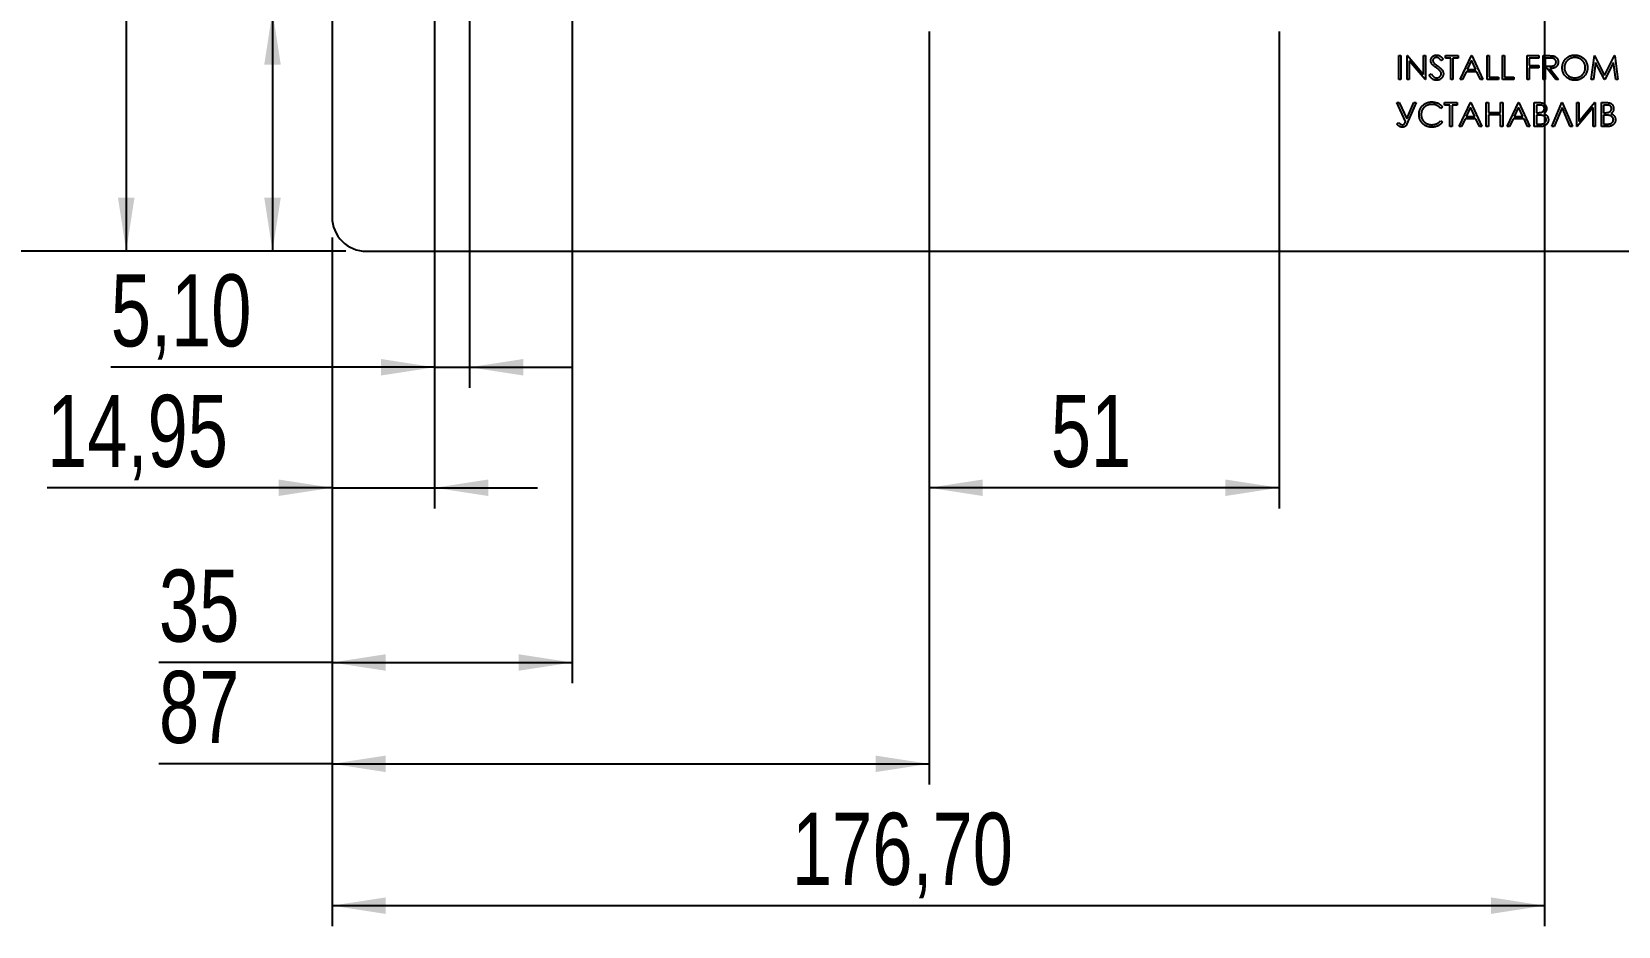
# Model space of a CAD drawing. Header units: millimetres. Extents: x 10 to 411, y 8 to 288.
# Drawn here: x 48.3 to 125.4, y 111.7 to 155.1 of the extents above; entities that cross this region are included whole.
import ezdxf

# ---------------------------------------------------------------- set-up
doc = ezdxf.new("R2010")
doc.units = ezdxf.units.MM
doc.layers.add('DIMENSIONS', color=124, linetype='Continuous')
doc.styles.add('SLDTEXTSTYLE1', font='TXT', dxfattribs={"width": 0.75})
doc.dimstyles.new('SLDDIMSTYLE0', dxfattribs={"dimtxt": 3.5, "dimasz": 2.6, "dimexe": 0, "dimexo": 0.0625, "dimgap": 0.875, "dimtad": 1, "dimlfac": 3, "dimrnd": 1e-09, "dimzin": 12, "dimdsep": 46, "dimtxsty": 'SLDTEXTSTYLE1', "dimsah": 1, "dimcen": 0.09, "dimadec": 0, "dimazin": 3, "dimtfac": 1, "dimtofl": 0, "dimtmove": 0, "dimatfit": 3, "dimfxl": 1, "dimfrac": 2, "dimtolj": 1, "dimtzin": 12, "dimarcsym": 0})
doc.dimstyles.new('SLDDIMSTYLE1', dxfattribs={"dimtxt": 3.5, "dimasz": 2.6, "dimexe": 0, "dimexo": 0.0625, "dimgap": 0.875, "dimtad": 1, "dimdec": 0, "dimlfac": 3, "dimrnd": 1e-09, "dimzin": 12, "dimdsep": 46, "dimtxsty": 'SLDTEXTSTYLE1', "dimsah": 1, "dimcen": 0.09, "dimadec": 0, "dimazin": 3, "dimtfac": 1, "dimtdec": 0, "dimtofl": 0, "dimtmove": 0, "dimatfit": 3, "dimfxl": 1, "dimfrac": 2, "dimtolj": 1, "dimtzin": 12, "dimarcsym": 0})
doc.dimstyles.new('SLDDIMSTYLE2', dxfattribs={"dimtxt": 3.5, "dimasz": 2.6, "dimexe": 0, "dimexo": 0.0625, "dimgap": 0.875, "dimtad": 1, "dimlfac": 3, "dimrnd": 1e-09, "dimzin": 12, "dimdsep": 46, "dimtxsty": 'SLDTEXTSTYLE1', "dimsah": 1, "dimcen": 0.09, "dimadec": 0, "dimazin": 3, "dimtfac": 1, "dimtmove": 0, "dimatfit": 0, "dimfxl": 1, "dimfrac": 2, "dimtolj": 1, "dimtzin": 12, "dimarcsym": 0})

# ---------------------------------------------------------------- blocks, each defined once
blk = doc.blocks.new('_D_1')
at = {"layer": 'DIMENSIONS'}
for p, q in [((63.567, 234.46), (45.9, 234.46)), ((46.9, 234.46), (46.9, 144.46)), ((63.567, 144.46), (45.9, 144.46))]:
    blk.add_line(p, q, dxfattribs=at)
for points in [[(46.9, 234.46), (46.5, 231.86), (47.3, 231.86)], [(46.9, 144.46), (47.3, 147.06), (46.5, 147.06)]]:
    blk.add_solid(points, dxfattribs=at)
at = {"layer": 'DIMENSIONS', "insert": (42.388, 185.581), "char_height": 3.5, "attachment_point": 1, "rotation": 90, "style": 'SLDTEXTSTYLE1'}
blk.add_mtext('270', dxfattribs=at)
blk = doc.blocks.new('_D_2')
at = {"layer": 'DIMENSIONS'}
for p, q in [((66.883, 186.776), (51.9, 186.776)), ((52.9, 186.776), (52.9, 144.46)), ((63.567, 144.46), (51.9, 144.46))]:
    blk.add_line(p, q, dxfattribs=at)
for points in [[(52.9, 186.776), (52.5, 184.176), (53.3, 184.176)], [(52.9, 144.46), (53.3, 147.06), (52.5, 147.06)]]:
    blk.add_solid(points, dxfattribs=at)
at = {"layer": 'DIMENSIONS', "insert": (48.388, 161.739), "char_height": 3.5, "attachment_point": 1, "rotation": 90, "style": 'SLDTEXTSTYLE1'}
blk.add_mtext('127', dxfattribs=at)
blk = doc.blocks.new('_D_3')
at = {"layer": 'DIMENSIONS'}
for p, q in [((67.883, 185.776), (67.883, 131.974)), ((62.9, 145.126), (62.9, 131.974)), ((62.9, 132.974), (49.057, 132.974)), ((62.9, 132.974), (67.883, 132.974)), ((67.883, 132.974), (72.883, 132.974))]:
    blk.add_line(p, q, dxfattribs=at)
for points in [[(62.9, 132.974), (60.3, 133.374), (60.3, 132.574)], [(67.883, 132.974), (70.483, 132.574), (70.483, 133.374)]]:
    blk.add_solid(points, dxfattribs=at)
at = {"layer": 'DIMENSIONS', "insert": (49.057, 137.485), "char_height": 3.5, "attachment_point": 1, "style": 'SLDTEXTSTYLE1'}
blk.add_mtext('14,95', dxfattribs=at)
blk = doc.blocks.new('_D_5')
at = {"layer": 'DIMENSIONS'}
for p, q in [((67.883, 185.776), (67.883, 137.826)), ((69.583, 185.776), (69.583, 137.826)), ((67.883, 138.826), (52.149, 138.826)), ((67.883, 138.826), (69.583, 138.826)), ((69.583, 138.826), (74.583, 138.826))]:
    blk.add_line(p, q, dxfattribs=at)
for points in [[(67.883, 138.826), (65.283, 139.226), (65.283, 138.426)], [(69.583, 138.826), (72.183, 138.426), (72.183, 139.226)]]:
    blk.add_solid(points, dxfattribs=at)
at = {"layer": 'DIMENSIONS', "insert": (52.149, 143.338), "char_height": 3.5, "attachment_point": 1, "style": 'SLDTEXTSTYLE1'}
blk.add_mtext('5,10', dxfattribs=at)
blk = doc.blocks.new('_D_7')
at = {"layer": 'DIMENSIONS'}
for p, q in [((75.567, 170.66), (201.9, 170.66)), ((200.9, 170.66), (200.9, 144.46)), ((190.233, 144.46), (201.9, 144.46)), ((200.9, 144.46), (200.9, 130.409))]:
    blk.add_line(p, q, dxfattribs=at)
for points in [[(200.9, 170.66), (200.5, 168.06), (201.3, 168.06)], [(200.9, 144.46), (201.3, 147.06), (200.5, 147.06)]]:
    blk.add_solid(points, dxfattribs=at)
at = {"layer": 'DIMENSIONS', "insert": (196.388, 130.409), "char_height": 3.5, "attachment_point": 1, "rotation": 90, "style": 'SLDTEXTSTYLE1'}
blk.add_mtext('78,60', dxfattribs=at)
blk = doc.blocks.new('_D_10')
at = {"layer": 'DIMENSIONS'}
for p, q in [((91.9, 155.126), (91.9, 131.974)), ((108.9, 155.126), (108.9, 131.974)), ((108.9, 132.974), (91.9, 132.974))]:
    blk.add_line(p, q, dxfattribs=at)
for points in [[(91.9, 132.974), (94.5, 132.574), (94.5, 133.374)], [(108.9, 132.974), (106.3, 133.374), (106.3, 132.574)]]:
    blk.add_solid(points, dxfattribs=at)
at = {"layer": 'DIMENSIONS', "insert": (97.814, 137.485), "char_height": 3.5, "attachment_point": 1, "style": 'SLDTEXTSTYLE1'}
blk.add_mtext('51', dxfattribs=at)
blk = doc.blocks.new('_D_11')
at = {"layer": 'DIMENSIONS'}
for p, q in [((74.567, 169.66), (74.567, 123.487)), ((62.9, 145.126), (62.9, 123.487)), ((62.9, 124.487), (54.492, 124.487)), ((62.9, 124.487), (74.567, 124.487))]:
    blk.add_line(p, q, dxfattribs=at)
for points in [[(62.9, 124.487), (65.5, 124.087), (65.5, 124.887)], [(74.567, 124.487), (71.967, 124.887), (71.967, 124.087)]]:
    blk.add_solid(points, dxfattribs=at)
at = {"layer": 'DIMENSIONS', "insert": (54.492, 128.998), "char_height": 3.5, "attachment_point": 1, "style": 'SLDTEXTSTYLE1'}
blk.add_mtext('35', dxfattribs=at)
blk = doc.blocks.new('_D_12')
at = {"layer": 'DIMENSIONS'}
for p, q in [((91.9, 155.126), (91.9, 118.566)), ((62.9, 145.126), (62.9, 118.566)), ((62.9, 119.566), (54.492, 119.566)), ((62.9, 119.566), (91.9, 119.566))]:
    blk.add_line(p, q, dxfattribs=at)
for points in [[(62.9, 119.566), (65.5, 119.166), (65.5, 119.966)], [(91.9, 119.566), (89.3, 119.966), (89.3, 119.166)]]:
    blk.add_solid(points, dxfattribs=at)
at = {"layer": 'DIMENSIONS', "insert": (54.492, 124.078), "char_height": 3.5, "attachment_point": 1, "style": 'SLDTEXTSTYLE1'}
blk.add_mtext('87', dxfattribs=at)
blk = doc.blocks.new('_D_13')
at = {"layer": 'DIMENSIONS'}
for p, q in [((121.8, 165.926), (121.8, 111.678)), ((62.9, 145.126), (62.9, 111.678)), ((62.9, 112.678), (121.8, 112.678))]:
    blk.add_line(p, q, dxfattribs=at)
for points in [[(62.9, 112.678), (65.5, 112.278), (65.5, 113.078)], [(121.8, 112.678), (119.2, 113.078), (119.2, 112.278)]]:
    blk.add_solid(points, dxfattribs=at)
at = {"layer": 'DIMENSIONS', "insert": (85.238, 117.189), "char_height": 3.5, "attachment_point": 1, "style": 'SLDTEXTSTYLE1'}
blk.add_mtext('176,70', dxfattribs=at)
blk = doc.blocks.new('_D_18')
at = {"layer": 'DIMENSIONS'}
for p, q in [((60.006, 156.126), (60.006, 164.688)), ((144.167, 156.126), (59.006, 156.126)), ((60.006, 156.126), (60.006, 144.46)), ((63.567, 144.46), (59.006, 144.46))]:
    blk.add_line(p, q, dxfattribs=at)
for points in [[(60.006, 156.126), (59.606, 153.526), (60.406, 153.526)], [(60.006, 144.46), (60.406, 147.06), (59.606, 147.06)]]:
    blk.add_solid(points, dxfattribs=at)
at = {"layer": 'DIMENSIONS', "insert": (55.494, 159.516), "char_height": 3.5, "attachment_point": 1, "rotation": 90, "style": 'SLDTEXTSTYLE1'}
blk.add_mtext('35', dxfattribs=at)

msp = doc.modelspace()

# ---------------------------------------------------------------- linework, layer by layer
at = {"color": 7, "linetype": 'Continuous', "lineweight": 25}
for p, q in [((62.899857, 232.793053), (62.899857, 146.126386)), ((114.716096, 153.959719), (114.820797, 153.959719)), ((114.716096, 152.793053), (114.716096, 153.959719)), ((114.820797, 153.959719), (114.820797, 152.793053)), ((115.119943, 152.793053), (115.119943, 153.959719)), ((115.119943, 153.959719), (115.141911, 153.959719)), ((115.141911, 153.959719), (115.912678, 153.041483)), ((115.99354, 152.793053), (115.224643, 153.709185)), ((115.224643, 153.709185), (115.224643, 152.793053)), ((115.912678, 153.959719), (116.017378, 153.959719)), ((115.912678, 153.041483), (115.912678, 153.959719)), ((116.017378, 153.959719), (116.017378, 152.793053)), ((116.869943, 153.792151), (116.775291, 153.720403)), ((116.989601, 153.959719), (117.602849, 153.959719)), ((116.989601, 153.840061), (116.989601, 153.959719)), ((117.243874, 153.840061), (116.989601, 153.840061)), ((117.243874, 152.793053), (117.243874, 153.840061)), ((117.348575, 153.840061), (117.348575, 152.793053)), ((117.602849, 153.840061), (117.348575, 153.840061)), ((117.602849, 153.959719), (117.602849, 153.840061)), ((117.692592, 152.793053), (118.246011, 153.959719)), ((118.252321, 153.732322), (118.04105, 153.286642)), ((118.246011, 153.959719), (118.260968, 153.959719)), ((118.457983, 153.286642), (118.252321, 153.732322)), ((118.260968, 153.959719), (118.79943, 152.793053)), ((119.008831, 153.959719), (119.113532, 153.959719)), ((119.008831, 152.793053), (119.008831, 153.959719)), ((119.113532, 153.959719), (119.113532, 152.912711)), ((119.756695, 153.959719), (119.861396, 153.959719)), ((119.756695, 152.793053), (119.756695, 153.959719)), ((119.861396, 153.959719), (119.861396, 152.912711)), ((120.953276, 153.959719), (121.521652, 153.959719)), ((120.953276, 152.793053), (120.953276, 153.959719)), ((121.057977, 153.840061), (121.057977, 153.481087)), ((121.521652, 153.840061), (121.057977, 153.840061)), ((121.057977, 153.481087), (121.521652, 153.481087)), ((121.521652, 153.959719), (121.521652, 153.840061)), ((121.521652, 153.481087), (121.521652, 153.361429)), ((121.731054, 153.959719), (121.964527, 153.959719)), ((121.731054, 152.793053), (121.731054, 153.959719)), ((121.835755, 153.840061), (121.835755, 153.451172)), ((122.054505, 153.840061), (121.835755, 153.840061)), ((121.835755, 153.451172), (122.049363, 153.449536)), ((124.064387, 152.793053), (124.2184, 153.959719)), ((124.281267, 153.634399), (124.169789, 152.793053)), ((124.2184, 153.959719), (124.233357, 153.959719)), ((124.233357, 153.959719), (124.715028, 153.002454)), ((124.704044, 152.793053), (124.281267, 153.634399)), ((124.715028, 153.002454), (125.19553, 153.959719)), ((125.148789, 153.632529), (124.727648, 152.793053)), ((125.260501, 152.793053), (125.148789, 153.632529)), ((125.19553, 153.959719), (125.210721, 153.959719)), ((125.210721, 153.959719), (125.365669, 152.793053)), ((114.820797, 152.793053), (114.716096, 152.793053)), ((115.224643, 152.793053), (115.119943, 152.793053)), ((116.017378, 152.793053), (115.99354, 152.793053)), ((116.196866, 153.018113), (116.29549, 153.077241)), ((117.348575, 152.793053), (117.243874, 152.793053)), ((117.806875, 152.793053), (117.692592, 152.793053)), ((117.984259, 153.166984), (117.806875, 152.793053)), ((118.513138, 153.166984), (117.984259, 153.166984)), ((118.04105, 153.286642), (118.457983, 153.286642)), ((118.685614, 152.793053), (118.513138, 153.166984)), ((118.79943, 152.793053), (118.685614, 152.793053)), ((119.56225, 152.793053), (119.008831, 152.793053)), ((119.113532, 152.912711), (119.56225, 152.912711)), ((119.56225, 152.912711), (119.56225, 152.793053)), ((120.310113, 152.793053), (119.756695, 152.793053)), ((119.861396, 152.912711), (120.310113, 152.912711)), ((120.310113, 152.912711), (120.310113, 152.793053)), ((121.057977, 152.793053), (120.953276, 152.793053)), ((121.057977, 153.361429), (121.057977, 152.793053)), ((121.521652, 153.361429), (121.057977, 153.361429)), ((121.835755, 152.793053), (121.731054, 152.793053)), ((121.835755, 153.331514), (121.835755, 152.793053)), ((121.920824, 153.331514), (121.835755, 153.331514)), ((122.349443, 152.793053), (121.920824, 153.331514)), ((122.050298, 153.331514), (122.478917, 152.793053)), ((122.478917, 152.793053), (122.349443, 152.793053)), ((124.169789, 152.793053), (124.064387, 152.793053)), ((124.727648, 152.793053), (124.704044, 152.793053)), ((125.365669, 152.793053), (125.260501, 152.793053)), ((114.618874, 151.681941), (114.734793, 151.681941)), ((115.04983, 150.763939), (114.618874, 151.681941)), ((114.734793, 151.681941), (115.104985, 150.892478)), ((115.104985, 150.892478), (115.4476, 151.685213)), ((115.561182, 151.685213), (115.11223, 150.644515)), ((115.4476, 151.685213), (115.561182, 151.685213)), ((116.840028, 151.467866), (116.748415, 151.397753)), ((116.944729, 151.681941), (117.557977, 151.681941)), ((116.944729, 151.562283), (116.944729, 151.681941)), ((117.199002, 151.562283), (116.944729, 151.562283)), ((117.199002, 150.515275), (117.199002, 151.562283)), ((117.303703, 151.562283), (117.303703, 150.515275)), ((117.557977, 151.562283), (117.303703, 151.562283)), ((117.557977, 151.681941), (117.557977, 151.562283)), ((117.64772, 150.515275), (118.201139, 151.681941)), ((118.207449, 151.454544), (117.996178, 151.008865)), ((118.201139, 151.681941), (118.216096, 151.681941)), ((118.413112, 151.008865), (118.207449, 151.454544)), ((118.216096, 151.681941), (118.754558, 150.515275)), ((118.96396, 151.681941), (119.068661, 151.681941)), ((118.96396, 150.515275), (118.96396, 151.681941)), ((119.068661, 151.681941), (119.068661, 151.203309)), ((119.068661, 151.203309), (119.666951, 151.203309)), ((119.068661, 151.083651), (119.068661, 150.515275)), ((119.666951, 151.083651), (119.068661, 151.083651)), ((119.666951, 151.681941), (119.771652, 151.681941)), ((119.666951, 151.203309), (119.666951, 151.681941)), ((119.666951, 150.515275), (119.666951, 151.083651)), ((119.771652, 151.681941), (119.771652, 150.515275)), ((119.981054, 150.515275), (120.534472, 151.681941)), ((120.540783, 151.454544), (120.329511, 151.008865)), ((120.534472, 151.681941), (120.54943, 151.681941)), ((120.746445, 151.008865), (120.540783, 151.454544)), ((120.54943, 151.681941), (121.087891, 150.515275)), ((121.297293, 151.681941), (121.524924, 151.681941)), ((121.297293, 150.515275), (121.297293, 151.681941)), ((121.401994, 151.562283), (121.401994, 151.188352)), ((121.544088, 151.562283), (121.401994, 151.562283)), ((121.401994, 151.188352), (121.47234, 151.188352)), ((121.401994, 151.068694), (121.401994, 150.634933)), ((121.471405, 151.068694), (121.401994, 151.068694)), ((122.149857, 150.515275), (122.643447, 151.681941)), ((122.650925, 151.434679), (122.262037, 150.515275)), ((122.643447, 151.681941), (122.658404, 151.681941)), ((123.039814, 150.515275), (122.650925, 151.434679)), ((122.658404, 151.681941), (123.151994, 150.515275)), ((123.361396, 151.681941), (123.466096, 151.681941)), ((123.361396, 150.515275), (123.361396, 151.681941)), ((124.154131, 151.435147), (123.387337, 150.515275)), ((123.466096, 150.762303), (124.232656, 151.681941)), ((123.466096, 151.681941), (123.466096, 150.762303)), ((124.154131, 150.515275), (124.154131, 151.435147)), ((124.232656, 151.681941), (124.258831, 151.681941)), ((124.258831, 151.681941), (124.258831, 150.515275)), ((124.557977, 151.681941), (124.785608, 151.681941)), ((124.557977, 150.515275), (124.557977, 151.681941)), ((124.804772, 151.562283), (124.662678, 151.562283)), ((124.662678, 151.562283), (124.662678, 151.188352)), ((124.662678, 151.188352), (124.733023, 151.188352)), ((124.662678, 151.068694), (124.662678, 150.634933)), ((124.732089, 151.068694), (124.662678, 151.068694)), ((114.626353, 150.632128), (114.710721, 150.714627)), ((116.748415, 150.799463), (116.840028, 150.730052)), ((117.303703, 150.515275), (117.199002, 150.515275)), ((117.762003, 150.515275), (117.64772, 150.515275)), ((117.939387, 150.889206), (117.762003, 150.515275)), ((118.468267, 150.889206), (117.939387, 150.889206)), ((117.996178, 151.008865), (118.413112, 151.008865)), ((118.640742, 150.515275), (118.468267, 150.889206)), ((118.754558, 150.515275), (118.640742, 150.515275)), ((119.068661, 150.515275), (118.96396, 150.515275)), ((119.771652, 150.515275), (119.666951, 150.515275)), ((120.095337, 150.515275), (119.981054, 150.515275)), ((120.27272, 150.889206), (120.095337, 150.515275)), ((120.8016, 150.889206), (120.27272, 150.889206)), ((120.329511, 151.008865), (120.746445, 151.008865)), ((120.974076, 150.515275), (120.8016, 150.889206)), ((121.087891, 150.515275), (120.974076, 150.515275)), ((121.612798, 150.515275), (121.297293, 150.515275)), ((121.401994, 150.634933), (121.551099, 150.634933)), ((122.262037, 150.515275), (122.149857, 150.515275)), ((123.151994, 150.515275), (123.039814, 150.515275)), ((123.387337, 150.515275), (123.361396, 150.515275)), ((124.258831, 150.515275), (124.154131, 150.515275)), ((124.873482, 150.515275), (124.557977, 150.515275)), ((124.662678, 150.634933), (124.811783, 150.634933)), ((64.566524, 144.459719), (189.23319, 144.459719))]:
    msp.add_line(p, q, dxfattribs=at)
msp.add_arc((64.566524, 146.126386), 1.666667, 180, 270, dxfattribs=at)
for points, knots in [([(116.271652, 153.717365), (116.272087, 153.729708), (116.272948, 153.754131), (116.280228, 153.789808), (116.291719, 153.82387), (116.307817, 153.85598), (116.32857, 153.885302), (116.352585, 153.912173), (116.381189, 153.934763), (116.412573, 153.9545), (116.446925, 153.969949), (116.482922, 153.981602), (116.520621, 153.988205), (116.546156, 153.989153), (116.559112, 153.989634)], [0, 0, 0, 0, 0.083785371, 0.165779888, 0.246280008, 0.327460928, 0.408796954, 0.489715241, 0.571376032, 0.655523321, 0.741019483, 0.826546761, 0.911988852, 1, 1, 1, 1]), ([(116.336856, 153.539747), (116.331699, 153.546614), (116.321556, 153.560119), (116.308167, 153.581228), (116.296787, 153.602835), (116.287867, 153.625001), (116.280355, 153.647412), (116.275302, 153.670363), (116.272138, 153.693749), (116.271814, 153.709487), (116.271652, 153.717365)], [0, 0, 0, 0, 0.133506769, 0.262558979, 0.388264447, 0.512667355, 0.63372227, 0.75539386, 0.877552945, 1, 1, 1, 1]), ([(116.528029, 153.38106), (116.515754, 153.389803), (116.492286, 153.406519), (116.459466, 153.431327), (116.430118, 153.454008), (116.404372, 153.474776), (116.382239, 153.493634), (116.363544, 153.5104), (116.348765, 153.525527), (116.340546, 153.535341), (116.336856, 153.539747)], [0, 0, 0, 0, 0.181535301, 0.347081672, 0.495567816, 0.628357302, 0.74551967, 0.845830751, 0.930781807, 1, 1, 1, 1]), ([(116.547427, 153.869976), (116.535374, 153.869572), (116.512133, 153.868793), (116.479136, 153.860286), (116.449438, 153.846892), (116.423921, 153.828121), (116.402675, 153.80588), (116.387306, 153.780287), (116.378056, 153.752027), (116.376928, 153.732313), (116.376353, 153.722273)], [0, 0, 0, 0, 0.143073084, 0.275902964, 0.402370856, 0.528413645, 0.650356379, 0.765895086, 0.880774131, 1, 1, 1, 1]), ([(116.376353, 153.722273), (116.376484, 153.716022), (116.376746, 153.703511), (116.380404, 153.685027), (116.385104, 153.66659), (116.392552, 153.648283), (116.402834, 153.629784), (116.416335, 153.610777), (116.43334, 153.591093), (116.446365, 153.578291), (116.453242, 153.571532)], [0, 0, 0, 0, 0.107285214, 0.214745861, 0.32293856, 0.434116163, 0.553412311, 0.686072985, 0.834255992, 1, 1, 1, 1]), ([(116.453242, 153.571532), (116.455796, 153.569252), (116.461864, 153.563838), (116.472955, 153.554974), (116.487603, 153.54404), (116.505424, 153.530511), (116.526746, 153.514817), (116.551573, 153.497159), (116.579627, 153.476964), (116.599534, 153.462845), (116.61006, 153.455379)], [0, 0, 0, 0, 0.052594282, 0.124951974, 0.218093899, 0.333502411, 0.468789179, 0.624937586, 0.801683048, 1, 1, 1, 1]), ([(116.738365, 153.195029), (116.733142, 153.201711), (116.722176, 153.21574), (116.703323, 153.236622), (116.681201, 153.258161), (116.656567, 153.281181), (116.628522, 153.30461), (116.597946, 153.329566), (116.564058, 153.3551), (116.540292, 153.372224), (116.528029, 153.38106)], [0, 0, 0, 0, 0.090279215, 0.189529918, 0.299197872, 0.418925887, 0.548376285, 0.68813637, 0.839083502, 1, 1, 1, 1]), ([(116.775291, 153.720403), (116.769576, 153.727766), (116.758569, 153.741945), (116.74186, 153.761802), (116.72611, 153.779941), (116.710593, 153.795696), (116.696129, 153.80993), (116.68209, 153.822117), (116.668678, 153.832375), (116.651773, 153.843323), (116.630533, 153.854175), (116.603872, 153.863358), (116.57601, 153.868877), (116.557033, 153.869606), (116.547427, 153.869976)], [0, 0, 0, 0, 0.098469431, 0.1896291011, 0.2741840894, 0.352183161, 0.4231988732, 0.488550946, 0.548473346, 0.6014401636, 0.7011980824, 0.7995918021, 0.8985450985, 1, 1, 1, 1]), ([(116.559112, 153.989634), (116.57286, 153.98916), (116.6002, 153.988217), (116.640417, 153.980017), (116.679137, 153.966451), (116.710285, 153.951054), (116.734662, 153.935677), (116.753253, 153.921671), (116.772092, 153.905546), (116.791332, 153.887259), (116.810645, 153.866644), (116.83032, 153.84384), (116.850401, 153.818988), (116.86332, 153.801246), (116.869943, 153.792151)], [0, 0, 0, 0, 0.107232799, 0.213251813, 0.318830447, 0.426793531, 0.483645951, 0.543603822, 0.60830765, 0.67712676, 0.750685636, 0.828713418, 0.912190348, 1, 1, 1, 1]), ([(116.61006, 153.455379), (116.622722, 153.446165), (116.64724, 153.428324), (116.682126, 153.401519), (116.713757, 153.375303), (116.742245, 153.349844), (116.767871, 153.325334), (116.79035, 153.30148), (116.809912, 153.278451), (116.830972, 153.248927), (116.852491, 153.212667), (116.870971, 153.168241), (116.882624, 153.123642), (116.884148, 153.093666), (116.8849, 153.078877)], [0, 0, 0, 0, 0.09697231, 0.187773439, 0.272396139, 0.351320997, 0.424334774, 0.491908784, 0.55423322, 0.611267658, 0.716347845, 0.814540086, 0.908495456, 1, 1, 1, 1]), ([(121.964527, 153.959719), (121.980108, 153.959667), (122.010024, 153.959568), (122.052881, 153.959013), (122.091824, 153.957421), (122.12683, 153.956052), (122.157901, 153.953554), (122.18513, 153.951167), (122.208392, 153.948043), (122.222474, 153.945141), (122.22885, 153.943827)], [0, 0, 0, 0, 0.176257755, 0.338434414, 0.484822051, 0.617157578, 0.734698361, 0.837385184, 0.926372421, 1, 1, 1, 1]), ([(122.049363, 153.449536), (122.059336, 153.449532), (122.078667, 153.449523), (122.106634, 153.450855), (122.132674, 153.452369), (122.156688, 153.454685), (122.178686, 153.457671), (122.198657, 153.461405), (122.216634, 153.465756), (122.2376, 153.47249), (122.261012, 153.483158), (122.286456, 153.49868), (122.308124, 153.518203), (122.32643, 153.540528), (122.341139, 153.565073), (122.35151, 153.591545), (122.358091, 153.619276), (122.358867, 153.638335), (122.359259, 153.647954)], [0, 0, 0, 0, 0.0716681497, 0.1389132863, 0.20118457, 0.2591244283, 0.3122550414, 0.3606815096, 0.4050861433, 0.4451016586, 0.5187777805, 0.589461579, 0.658462242, 0.7272832184, 0.7963224869, 0.8631748932, 0.930949381, 1, 1, 1, 1]), ([(122.46396, 153.64772), (122.46347, 153.632175), (122.462515, 153.601843), (122.453606, 153.557822), (122.439014, 153.516759), (122.418906, 153.478705), (122.3933, 153.444401), (122.362525, 153.414271), (122.326564, 153.389058), (122.293088, 153.371574), (122.263516, 153.360376), (122.239172, 153.352497), (122.212616, 153.34641), (122.184104, 153.340957), (122.153516, 153.336839), (122.120926, 153.333824), (122.086311, 153.331939), (122.062531, 153.331659), (122.050298, 153.331514)], [0, 0, 0, 0, 0.078780236, 0.153720644, 0.22671353, 0.299191166, 0.371189997, 0.443006414, 0.516689173, 0.593217217, 0.633872918, 0.676989142, 0.722899506, 0.771958611, 0.824211323, 0.879378651, 0.937948119, 1, 1, 1, 1]), ([(122.359259, 153.647954), (122.358858, 153.657336), (122.358064, 153.675928), (122.351581, 153.703147), (122.340618, 153.728836), (122.325844, 153.75289), (122.307844, 153.774726), (122.286738, 153.793408), (122.263103, 153.808825), (122.241013, 153.818676), (122.221268, 153.824716), (122.204125, 153.828966), (122.184754, 153.832381), (122.163063, 153.835117), (122.139142, 153.837469), (122.112872, 153.839053), (122.084426, 153.839991), (122.064711, 153.840037), (122.054505, 153.840061)], [0, 0, 0, 0, 0.068814296, 0.136364825, 0.204019354, 0.273063739, 0.34291332, 0.410965444, 0.479168767, 0.549308007, 0.587651576, 0.630646669, 0.678878786, 0.731934299, 0.791111423, 0.85528319, 0.925085939, 1, 1, 1, 1]), ([(122.22885, 153.943827), (122.237386, 153.941718), (122.254275, 153.937545), (122.278591, 153.928726), (122.301763, 153.918519), (122.323693, 153.906531), (122.344271, 153.892673), (122.363711, 153.877183), (122.382099, 153.860148), (122.398693, 153.841136), (122.414339, 153.821191), (122.427536, 153.799623), (122.438911, 153.777069), (122.447968, 153.7533), (122.455261, 153.728546), (122.460403, 153.702583), (122.463487, 153.675529), (122.4638, 153.657077), (122.46396, 153.64772)], [0, 0, 0, 0, 0.0642168426, 0.1270637657, 0.1887445383, 0.2491321028, 0.3094525327, 0.3698266762, 0.4306501418, 0.4923519319, 0.5540721063, 0.6156897837, 0.6767977025, 0.7384390482, 0.8013169101, 0.8651845117, 0.9316413244, 1, 1, 1, 1]), ([(122.658404, 153.371244), (122.658582, 153.385122), (122.658936, 153.412702), (122.6632, 153.453658), (122.669388, 153.493954), (122.678255, 153.533478), (122.689852, 153.572132), (122.703536, 153.610182), (122.720249, 153.647243), (122.739143, 153.683491), (122.76023, 153.71836), (122.783522, 153.75132), (122.808201, 153.782647), (122.835255, 153.811529), (122.863794, 153.838807), (122.89428, 153.864062), (122.926527, 153.88752), (122.960675, 153.90866), (122.995881, 153.92778), (123.032173, 153.944187), (123.069059, 153.958269), (123.10671, 153.969683), (123.145028, 153.978693), (123.184095, 153.984829), (123.223881, 153.989104), (123.250685, 153.989456), (123.264173, 153.989634)], [0, 0, 0, 0, 0.043208986, 0.085872872, 0.128120007, 0.170151964, 0.211917621, 0.253753003, 0.296006409, 0.338443357, 0.381015368, 0.422820479, 0.464089056, 0.505125849, 0.545974971, 0.586985211, 0.628338592, 0.670083802, 0.711991602, 0.753039155, 0.794049395, 0.834885543, 0.875498313, 0.9165473, 0.958003779, 1, 1, 1, 1]), ([(123.273522, 152.763138), (123.25238, 152.763655), (123.210705, 152.764673), (123.149526, 152.7734), (123.090767, 152.787047), (123.034595, 152.80655), (122.98098, 152.831756), (122.929817, 152.862491), (122.88131, 152.89896), (122.835863, 152.940348), (122.79428, 152.985406), (122.758027, 153.033684), (122.727285, 153.084236), (122.702164, 153.137201), (122.682276, 153.192325), (122.668708, 153.249975), (122.659929, 153.309821), (122.658917, 153.350569), (122.658404, 153.371244)], [0, 0, 0, 0, 0.0658188768, 0.1297465269, 0.1920719545, 0.2534594243, 0.3145695878, 0.3762798812, 0.4390256537, 0.5032670288, 0.5674928229, 0.6297047956, 0.6909996492, 0.7514516509, 0.8120043643, 0.8731496811, 0.9356354837, 1, 1, 1, 1]), ([(123.269315, 153.869976), (123.258243, 153.869841), (123.236206, 153.869572), (123.203445, 153.866034), (123.171114, 153.86099), (123.139207, 153.853796), (123.107859, 153.843995), (123.076775, 153.832715), (123.046241, 153.818974), (123.016356, 153.80345), (122.987385, 153.786267), (122.960047, 153.767277), (122.934273, 153.746924), (122.910125, 153.725161), (122.887675, 153.701878), (122.86648, 153.677427), (122.84739, 153.65111), (122.829895, 153.62364), (122.814239, 153.595052), (122.800317, 153.565649), (122.788929, 153.53519), (122.779642, 153.504005), (122.771942, 153.472144), (122.767064, 153.439366), (122.763486, 153.405834), (122.763233, 153.383173), (122.763105, 153.371712)], [0, 0, 0, 0, 0.0420233285, 0.0836449112, 0.1249837954, 0.1662474612, 0.2077015561, 0.2496310708, 0.2917417703, 0.3347428754, 0.3774601686, 0.4195563188, 0.4610441763, 0.5020962839, 0.5428907141, 0.5838008186, 0.6248635833, 0.6662246891, 0.7073991865, 0.7485566775, 0.789654591, 0.8307397265, 0.8720701423, 0.9139933952, 0.9564981301, 1, 1, 1, 1]), ([(122.763105, 153.371712), (122.76353, 153.354858), (122.764366, 153.321701), (122.771685, 153.273111), (122.782959, 153.226415), (122.799578, 153.181868), (122.820362, 153.139086), (122.846037, 153.09845), (122.876457, 153.059949), (122.911012, 153.02385), (122.948786, 152.990902), (122.988897, 152.961981), (123.030915, 152.93751), (123.074949, 152.917575), (123.120765, 152.901779), (123.168657, 152.890953), (123.218308, 152.883827), (123.252151, 152.883143), (123.269315, 152.882796)], [0, 0, 0, 0, 0.064503999, 0.126899322, 0.18774654, 0.248149733, 0.308586065, 0.369583005, 0.431826965, 0.496179723, 0.560667855, 0.623504455, 0.685260411, 0.746536822, 0.808327352, 0.870486188, 0.934316883, 1, 1, 1, 1]), ([(123.264173, 153.989634), (123.285776, 153.989087), (123.328206, 153.988012), (123.390564, 153.979786), (123.450096, 153.965554), (123.507286, 153.946599), (123.56145, 153.921315), (123.612996, 153.890753), (123.661802, 153.854594), (123.707209, 153.813118), (123.748761, 153.76799), (123.78537, 153.719831), (123.816051, 153.668931), (123.841246, 153.615444), (123.861012, 153.559491), (123.874652, 153.500773), (123.883365, 153.439671), (123.884383, 153.397995), (123.8849, 153.376853)], [0, 0, 0, 0, 0.066570035, 0.130749041, 0.1934128, 0.254989399, 0.316113556, 0.377261758, 0.439400784, 0.502970589, 0.566524976, 0.628231103, 0.689090611, 0.749344669, 0.810169593, 0.871609824, 0.934869184, 1, 1, 1, 1]), ([(123.780199, 153.377087), (123.780065, 153.388392), (123.7798, 153.410818), (123.776286, 153.443972), (123.771252, 153.476389), (123.763998, 153.507944), (123.754648, 153.538644), (123.743119, 153.568459), (123.729524, 153.597502), (123.713921, 153.6257), (123.696382, 153.652758), (123.677218, 153.678626), (123.656096, 153.702817), (123.633621, 153.725928), (123.60923, 153.747467), (123.583035, 153.767442), (123.555354, 153.786333), (123.526045, 153.803375), (123.495797, 153.819113), (123.464759, 153.832596), (123.433283, 153.844054), (123.401448, 153.853826), (123.368987, 153.860962), (123.336119, 153.866038), (123.30289, 153.869571), (123.280542, 153.86984), (123.269315, 153.869976)], [0, 0, 0, 0, 0.0429150821, 0.0851299706, 0.1264733186, 0.1674530379, 0.2079763329, 0.2482493781, 0.288749987, 0.3296698569, 0.3705372867, 0.4111285639, 0.4518189127, 0.4924058769, 0.5334858617, 0.5752630624, 0.6174406128, 0.6606716883, 0.7039402042, 0.7468675222, 0.7890793004, 0.8311040425, 0.8732379899, 0.9151657697, 0.9573806581, 1, 1, 1, 1]), ([(123.269315, 152.882796), (123.280851, 152.882955), (123.303732, 152.883269), (123.337764, 152.886435), (123.371182, 152.891513), (123.403941, 152.898823), (123.436003, 152.907972), (123.467501, 152.918841), (123.4981, 152.932401), (123.528187, 152.947384), (123.556986, 152.964464), (123.584478, 152.98281), (123.60997, 153.003133), (123.634099, 153.024572), (123.656642, 153.04756), (123.677445, 153.072067), (123.696438, 153.098247), (123.713927, 153.125676), (123.729528, 153.154341), (123.743121, 153.183851), (123.754653, 153.214133), (123.763962, 153.24523), (123.771258, 153.277084), (123.776284, 153.309736), (123.7798, 153.343123), (123.780065, 153.365704), (123.780199, 153.377087)], [0, 0, 0, 0, 0.043633218, 0.086537777, 0.129177336, 0.171436324, 0.213415895, 0.255265955, 0.297369481, 0.339940748, 0.382347459, 0.423952947, 0.464871163, 0.505572294, 0.546002577, 0.586567975, 0.627064799, 0.668270684, 0.709549225, 0.750428154, 0.791096194, 0.832027145, 0.873135955, 0.914610764, 0.956955986, 1, 1, 1, 1]), ([(123.8849, 153.376853), (123.884383, 153.355868), (123.883365, 153.314502), (123.874642, 153.253788), (123.860962, 153.195424), (123.841429, 153.139509), (123.816354, 153.085983), (123.785469, 153.034987), (123.749089, 152.986505), (123.707687, 152.941068), (123.662553, 152.899402), (123.614143, 152.863095), (123.563545, 152.831854), (123.510108, 152.806926), (123.454542, 152.787002), (123.396348, 152.773418), (123.335799, 152.764656), (123.294508, 152.763649), (123.273522, 152.763138)], [0, 0, 0, 0, 0.065226504, 0.128568996, 0.190320378, 0.251377989, 0.312387528, 0.373788704, 0.43643116, 0.500566755, 0.564686795, 0.627135518, 0.688455409, 0.749245746, 0.810155177, 0.871670926, 0.934773496, 1, 1, 1, 1]), ([(116.551633, 152.763138), (116.542821, 152.763308), (116.525309, 152.763647), (116.499406, 152.766641), (116.474026, 152.770877), (116.449488, 152.777601), (116.425475, 152.78576), (116.402093, 152.795806), (116.379329, 152.807845), (116.357057, 152.82161), (116.335332, 152.83763), (116.314359, 152.856288), (116.293449, 152.877069), (116.27322, 152.90054), (116.253262, 152.926319), (116.233969, 152.954649), (116.214942, 152.985374), (116.203004, 153.006996), (116.196866, 153.018113)], [0, 0, 0, 0, 0.057208269, 0.11369606, 0.169177916, 0.224159217, 0.278719878, 0.333794217, 0.389241459, 0.445822073, 0.503704281, 0.564293892, 0.627975416, 0.69503826, 0.765372726, 0.839611443, 0.91753775, 1, 1, 1, 1]), ([(116.29549, 153.077241), (116.304663, 153.061886), (116.322237, 153.032467), (116.351555, 152.992714), (116.381932, 152.958927), (116.413595, 152.931301), (116.446351, 152.909551), (116.480412, 152.894151), (116.515665, 152.884545), (116.539656, 152.883379), (116.551633, 152.882796)], [0, 0, 0, 0, 0.159004299, 0.3046461, 0.438546905, 0.562322299, 0.677432543, 0.786897393, 0.893610889, 1, 1, 1, 1]), ([(116.551633, 152.882796), (116.561862, 152.883081), (116.582141, 152.883646), (116.611995, 152.889073), (116.640989, 152.89741), (116.668525, 152.909351), (116.694224, 152.923797), (116.716759, 152.941245), (116.736242, 152.960781), (116.752178, 152.982575), (116.764405, 153.006014), (116.773802, 153.030073), (116.779017, 153.055129), (116.779803, 153.071999), (116.780199, 153.080513)], [0, 0, 0, 0, 0.091263605, 0.180930311, 0.27008822, 0.360156133, 0.448342532, 0.532665842, 0.613833704, 0.693981527, 0.772715977, 0.849335172, 0.923967327, 1, 1, 1, 1]), ([(116.8849, 153.078877), (116.884681, 153.068417), (116.884247, 153.047701), (116.87926, 153.017283), (116.871953, 152.987739), (116.860941, 152.959436), (116.8475, 152.931854), (116.830445, 152.905718), (116.810675, 152.880449), (116.787997, 152.856721), (116.763182, 152.834939), (116.736954, 152.815563), (116.709271, 152.799407), (116.680282, 152.786223), (116.649981, 152.775912), (116.618379, 152.768441), (116.585422, 152.763856), (116.563022, 152.76338), (116.551633, 152.763138)], [0, 0, 0, 0, 0.0614842552, 0.1217745277, 0.1809195598, 0.2402561151, 0.3001144444, 0.3611459476, 0.4235005824, 0.4886693613, 0.5539541047, 0.617581261, 0.6802384268, 0.7421873888, 0.8046632118, 0.8682589893, 0.9330202572, 1, 1, 1, 1]), ([(116.780199, 153.080513), (116.779708, 153.090226), (116.778709, 153.109973), (116.770265, 153.139106), (116.756982, 153.167937), (116.744727, 153.18577), (116.738365, 153.195029)], [0, 0, 0, 0, 0.234723374, 0.477158319, 0.728556284, 1, 1, 1, 1]), ([(115.703276, 151.105386), (115.703794, 151.126371), (115.704814, 151.167658), (115.713479, 151.228249), (115.727419, 151.2863), (115.747218, 151.341701), (115.77232, 151.394744), (115.803329, 151.445025), (115.839884, 151.492864), (115.8817, 151.537535), (115.927556, 151.578382), (115.976662, 151.614317), (116.028923, 151.644223), (116.083762, 151.669222), (116.141591, 151.688436), (116.202285, 151.701887), (116.265732, 151.71026), (116.309019, 151.711318), (116.331014, 151.711856)], [0, 0, 0, 0, 0.064557846, 0.127013532, 0.18795481, 0.248013913, 0.307747682, 0.368234515, 0.429469844, 0.492743437, 0.556257769, 0.618216786, 0.679655476, 0.741245546, 0.803415265, 0.866815462, 0.932328312, 1, 1, 1, 1]), ([(115.851213, 150.689387), (115.839401, 150.7039), (115.81592, 150.732753), (115.785878, 150.779515), (115.760162, 150.828337), (115.73937, 150.879477), (115.723116, 150.93282), (115.711855, 150.988392), (115.704538, 151.046141), (115.703701, 151.08542), (115.703276, 151.105386)], [0, 0, 0, 0, 0.12432851, 0.247156016, 0.368779749, 0.490733862, 0.613613772, 0.738957576, 0.867310575, 1, 1, 1, 1]), ([(116.32447, 151.592198), (116.312775, 151.592063), (116.289495, 151.591795), (116.254946, 151.588259), (116.221041, 151.583288), (116.187804, 151.575913), (116.155276, 151.566589), (116.123246, 151.555447), (116.092175, 151.541662), (116.061636, 151.526426), (116.032376, 151.509217), (116.004691, 151.490446), (115.978682, 151.470323), (115.954328, 151.448773), (115.931604, 151.425892), (115.910675, 151.401437), (115.891613, 151.375486), (115.87404, 151.348382), (115.858303, 151.320203), (115.845126, 151.290844), (115.833458, 151.26081), (115.824225, 151.229759), (115.816917, 151.197912), (115.811874, 151.165181), (115.808378, 151.131637), (115.808111, 151.1089), (115.807977, 151.09744)], [0, 0, 0, 0, 0.043954909, 0.087501875, 0.130462627, 0.172752021, 0.215403067, 0.25764983, 0.300152749, 0.34312149, 0.385925163, 0.427685727, 0.46881795, 0.5094918, 0.549883031, 0.589980023, 0.63040523, 0.670868626, 0.711383944, 0.751627258, 0.791775577, 0.832458919, 0.873319045, 0.914542956, 0.956923558, 1, 1, 1, 1]), ([(115.807977, 151.09744), (115.808397, 151.080196), (115.809223, 151.04634), (115.816573, 150.99675), (115.827741, 150.949243), (115.844479, 150.904116), (115.865119, 150.860813), (115.891199, 150.820067), (115.921405, 150.781262), (115.956163, 150.745314), (115.994298, 150.712476), (116.035214, 150.683559), (116.078809, 150.659454), (116.124601, 150.639396), (116.172943, 150.623977), (116.223748, 150.613122), (116.276906, 150.606041), (116.313229, 150.605363), (116.331715, 150.605018)], [0, 0, 0, 0, 0.064323217, 0.126290104, 0.186726469, 0.246146432, 0.305575643, 0.365429386, 0.426326309, 0.488839906, 0.551724972, 0.613918596, 0.675483766, 0.737333897, 0.800229044, 0.864502298, 0.931040739, 1, 1, 1, 1]), ([(116.748415, 151.397753), (116.741879, 151.405542), (116.728897, 151.421014), (116.708011, 151.442741), (116.686243, 151.463096), (116.663604, 151.482177), (116.639684, 151.499316), (116.615064, 151.515406), (116.589331, 151.529829), (116.553747, 151.547316), (116.507198, 151.565565), (116.4486, 151.580866), (116.387429, 151.590606), (116.345697, 151.591661), (116.32447, 151.592198)], [0, 0, 0, 0, 0.063163259, 0.125474941, 0.18712122, 0.248294346, 0.309294856, 0.369850066, 0.430973376, 0.49245599, 0.616147966, 0.740843698, 0.868182649, 1, 1, 1, 1]), ([(116.331014, 151.711856), (116.344418, 151.711695), (116.370952, 151.711377), (116.410203, 151.708275), (116.448417, 151.703104), (116.485621, 151.696065), (116.521995, 151.687329), (116.557262, 151.675949), (116.591628, 151.662937), (116.624877, 151.647951), (116.656849, 151.631129), (116.687534, 151.612657), (116.716689, 151.592558), (116.744519, 151.571004), (116.770558, 151.547538), (116.795545, 151.522805), (116.818632, 151.496094), (116.832883, 151.477292), (116.840028, 151.467866)], [0, 0, 0, 0, 0.068547537, 0.135682946, 0.20121499, 0.265682235, 0.329266835, 0.392395428, 0.455069762, 0.51712685, 0.578790035, 0.639739863, 0.700191504, 0.759806243, 0.819628319, 0.879354791, 0.939511608, 1, 1, 1, 1]), ([(121.689687, 151.054905), (121.684011, 151.056057), (121.671704, 151.058554), (121.651634, 151.06119), (121.628722, 151.063538), (121.602915, 151.065275), (121.574179, 151.067071), (121.542453, 151.067769), (121.507867, 151.068602), (121.48387, 151.068662), (121.471405, 151.068694)], [0, 0, 0, 0, 0.079306486, 0.171952819, 0.277056507, 0.394730576, 0.526177321, 0.671344767, 0.829285257, 1, 1, 1, 1]), ([(121.47234, 151.188352), (121.482623, 151.188485), (121.502491, 151.188743), (121.531265, 151.18948), (121.557973, 151.191546), (121.58257, 151.193612), (121.605018, 151.19697), (121.625266, 151.200967), (121.643632, 151.205195), (121.664812, 151.212385), (121.688836, 151.223011), (121.714447, 151.239501), (121.737025, 151.259143), (121.756091, 151.281807), (121.771695, 151.306762), (121.782533, 151.333611), (121.789882, 151.361684), (121.790546, 151.380957), (121.790883, 151.390742)], [0, 0, 0, 0, 0.072301034, 0.139700332, 0.202288511, 0.260599533, 0.313190329, 0.361738933, 0.405706476, 0.445539985, 0.518831956, 0.58977824, 0.658867479, 0.728430478, 0.797282704, 0.864815377, 0.931363753, 1, 1, 1, 1]), ([(121.524924, 151.681941), (121.536067, 151.681883), (121.557664, 151.681769), (121.589071, 151.680008), (121.618487, 151.677607), (121.645922, 151.673797), (121.671362, 151.6692), (121.694884, 151.663633), (121.716414, 151.656957), (121.742119, 151.646342), (121.771426, 151.630567), (121.803158, 151.607258), (121.830293, 151.578747), (121.853689, 151.546586), (121.872289, 151.511207), (121.885745, 151.473454), (121.894265, 151.433814), (121.895141, 151.406599), (121.895584, 151.392846)], [0, 0, 0, 0, 0.062594097, 0.121322939, 0.176680142, 0.228365096, 0.276868446, 0.321879128, 0.364098625, 0.403355696, 0.477967948, 0.550535461, 0.623584457, 0.698174882, 0.77335367, 0.847281125, 0.92281834, 1, 1, 1, 1]), ([(121.790883, 151.390742), (121.790707, 151.397217), (121.790363, 151.409919), (121.787546, 151.428436), (121.782756, 151.44585), (121.776605, 151.462402), (121.768009, 151.477572), (121.757888, 151.491887), (121.745659, 151.504858), (121.73174, 151.516981), (121.715737, 151.527729), (121.69766, 151.537142), (121.677264, 151.544723), (121.654893, 151.551361), (121.630203, 151.556024), (121.603478, 151.559909), (121.5745, 151.561886), (121.554451, 151.562148), (121.544088, 151.562283)], [0, 0, 0, 0, 0.057003133, 0.111817869, 0.164402372, 0.215869805, 0.26684111, 0.317478963, 0.369902136, 0.423400449, 0.479718398, 0.539241497, 0.602430689, 0.671029546, 0.744484798, 0.823453971, 0.908740313, 1, 1, 1, 1]), ([(121.895584, 151.392846), (121.895219, 151.379961), (121.894503, 151.354643), (121.887655, 151.317611), (121.876935, 151.282361), (121.862034, 151.24902), (121.842666, 151.218342), (121.819713, 151.19008), (121.792021, 151.16543), (121.771273, 151.151649), (121.760734, 151.144648)], [0, 0, 0, 0, 0.1305691071, 0.2565806087, 0.3805516168, 0.5036229172, 0.6257393232, 0.747548582, 0.8717661186, 1, 1, 1, 1]), ([(121.760734, 151.144648), (121.773988, 151.13956), (121.799345, 151.129825), (121.83424, 151.112613), (121.864305, 151.093892), (121.889771, 151.073448), (121.91155, 151.051412), (121.930568, 151.02746), (121.946795, 151.001281), (121.960699, 150.973146), (121.971549, 150.943344), (121.979674, 150.912154), (121.98433, 150.879687), (121.984993, 150.857592), (121.985327, 150.846438)], [0, 0, 0, 0, 0.106057493, 0.202914257, 0.290300165, 0.370222566, 0.446383721, 0.5213969, 0.598291083, 0.676142469, 0.7555287, 0.834887172, 0.916646049, 1, 1, 1, 1]), ([(124.950371, 151.054905), (124.944695, 151.056057), (124.932387, 151.058554), (124.912318, 151.06119), (124.889406, 151.063538), (124.863599, 151.065275), (124.834863, 151.067071), (124.803137, 151.067769), (124.768551, 151.068602), (124.744554, 151.068662), (124.732089, 151.068694)], [0, 0, 0, 0, 0.079306486, 0.171952819, 0.277056507, 0.394730576, 0.526177321, 0.671344767, 0.829285257, 1, 1, 1, 1]), ([(124.733023, 151.188352), (124.743306, 151.188485), (124.763175, 151.188743), (124.791948, 151.18948), (124.818657, 151.191546), (124.843254, 151.193612), (124.865702, 151.19697), (124.885949, 151.200967), (124.904316, 151.205195), (124.925496, 151.212385), (124.94952, 151.223011), (124.975131, 151.239501), (124.997709, 151.259143), (125.016775, 151.281807), (125.032379, 151.306762), (125.043216, 151.333611), (125.050566, 151.361684), (125.051229, 151.380957), (125.051566, 151.390742)], [0, 0, 0, 0, 0.072301034, 0.139700332, 0.202288511, 0.260599533, 0.313190329, 0.361738933, 0.405706476, 0.445539985, 0.518831956, 0.58977824, 0.658867479, 0.728430478, 0.797282704, 0.864815377, 0.931363753, 1, 1, 1, 1]), ([(124.785608, 151.681941), (124.79675, 151.681883), (124.818348, 151.681769), (124.849754, 151.680008), (124.879171, 151.677607), (124.906605, 151.673797), (124.932046, 151.6692), (124.955568, 151.663633), (124.977098, 151.656957), (125.002802, 151.646342), (125.032109, 151.630567), (125.063842, 151.607258), (125.090977, 151.578747), (125.114372, 151.546586), (125.132973, 151.511207), (125.146429, 151.473454), (125.154948, 151.433814), (125.155825, 151.406599), (125.156267, 151.392846)], [0, 0, 0, 0, 0.062594097, 0.121322939, 0.176680142, 0.228365096, 0.276868446, 0.321879128, 0.364098625, 0.403355696, 0.477967948, 0.550535461, 0.623584457, 0.698174882, 0.77335367, 0.847281125, 0.92281834, 1, 1, 1, 1]), ([(125.051566, 151.390742), (125.051391, 151.397217), (125.051047, 151.409919), (125.048229, 151.428436), (125.04344, 151.44585), (125.037289, 151.462402), (125.028692, 151.477572), (125.018571, 151.491887), (125.006343, 151.504858), (124.992424, 151.516981), (124.976421, 151.527729), (124.958344, 151.537142), (124.937948, 151.544723), (124.915577, 151.551361), (124.890886, 151.556024), (124.864162, 151.559909), (124.835183, 151.561886), (124.815135, 151.562148), (124.804772, 151.562283)], [0, 0, 0, 0, 0.057003133, 0.111817869, 0.164402372, 0.215869805, 0.26684111, 0.317478963, 0.369902136, 0.423400449, 0.479718398, 0.539241497, 0.602430689, 0.671029546, 0.744484798, 0.823453971, 0.908740313, 1, 1, 1, 1]), ([(125.156267, 151.392846), (125.155903, 151.379961), (125.155187, 151.354643), (125.148339, 151.317611), (125.137619, 151.282361), (125.122717, 151.24902), (125.10335, 151.218342), (125.080397, 151.19008), (125.052705, 151.16543), (125.031957, 151.151649), (125.021418, 151.144648)], [0, 0, 0, 0, 0.1305691071, 0.2565806087, 0.3805516168, 0.5036229172, 0.6257393232, 0.747548582, 0.8717661186, 1, 1, 1, 1]), ([(125.021418, 151.144648), (125.034672, 151.13956), (125.060029, 151.129825), (125.094924, 151.112613), (125.124989, 151.093892), (125.150455, 151.073448), (125.172234, 151.051412), (125.191252, 151.02746), (125.207479, 151.001281), (125.221383, 150.973146), (125.232233, 150.943344), (125.240358, 150.912154), (125.245014, 150.879687), (125.245676, 150.857592), (125.246011, 150.846438)], [0, 0, 0, 0, 0.106057493, 0.202914257, 0.290300165, 0.370222566, 0.446383721, 0.5213969, 0.598291083, 0.676142469, 0.7555287, 0.834887172, 0.916646049, 1, 1, 1, 1]), ([(114.890909, 150.48536), (114.880375, 150.485687), (114.859515, 150.486333), (114.828636, 150.491148), (114.79868, 150.499049), (114.774299, 150.508545), (114.754674, 150.518303), (114.739269, 150.528433), (114.722681, 150.540287), (114.705189, 150.5544), (114.686652, 150.570552), (114.667369, 150.589083), (114.646934, 150.609646), (114.633388, 150.624443), (114.626353, 150.632128)], [0, 0, 0, 0, 0.100769849, 0.199554262, 0.298279592, 0.396703332, 0.449377123, 0.507693363, 0.5728588, 0.644456157, 0.72264587, 0.808063233, 0.900308468, 1, 1, 1, 1]), ([(114.710721, 150.714627), (114.717853, 150.707812), (114.731444, 150.694822), (114.75129, 150.676969), (114.769137, 150.661152), (114.785043, 150.647655), (114.799251, 150.636647), (114.81123, 150.627519), (114.821776, 150.621267), (114.83761, 150.613199), (114.861113, 150.607139), (114.881847, 150.605719), (114.892078, 150.605018)], [0, 0, 0, 0, 0.135725492, 0.258662587, 0.367263507, 0.463883214, 0.545579952, 0.614615599, 0.670867344, 0.714010463, 0.858891456, 1, 1, 1, 1]), ([(115.11223, 150.644515), (115.10688, 150.631883), (115.096583, 150.607573), (115.076188, 150.574952), (115.05293, 150.547189), (115.026502, 150.524359), (114.996779, 150.506825), (114.964136, 150.494446), (114.928502, 150.486733), (114.903726, 150.485828), (114.890909, 150.48536)], [0, 0, 0, 0, 0.140684058, 0.27075871, 0.393362375, 0.511364926, 0.627566889, 0.745821335, 0.868513699, 1, 1, 1, 1]), ([(114.892078, 150.605018), (114.899736, 150.605322), (114.914674, 150.605913), (114.936334, 150.610868), (114.956065, 150.619558), (114.971726, 150.629), (114.983123, 150.639723), (114.992294, 150.649994), (115.001318, 150.663056), (115.010583, 150.678482), (115.0202, 150.696331), (115.029904, 150.716657), (115.040021, 150.739389), (115.046459, 150.755502), (115.04983, 150.763939)], [0, 0, 0, 0, 0.095053198, 0.185406415, 0.273822406, 0.362121872, 0.410736422, 0.467619786, 0.532850224, 0.607514511, 0.69105897, 0.784523367, 0.88717508, 1, 1, 1, 1]), ([(116.332416, 150.48536), (116.319868, 150.485448), (116.295056, 150.48562), (116.258423, 150.488418), (116.22276, 150.492234), (116.188168, 150.497981), (116.15446, 150.504762), (116.12194, 150.513853), (116.090288, 150.524036), (116.059632, 150.536004), (116.029945, 150.54951), (116.001324, 150.564773), (115.973781, 150.581667), (115.947046, 150.599819), (115.921513, 150.619812), (115.896962, 150.641367), (115.873255, 150.664413), (115.858587, 150.681031), (115.851213, 150.689387)], [0, 0, 0, 0, 0.069662801, 0.137749562, 0.203916744, 0.268779862, 0.332413706, 0.39475354, 0.456180032, 0.516995649, 0.577395938, 0.637198344, 0.696999184, 0.756756194, 0.816553905, 0.876947997, 0.938131788, 1, 1, 1, 1]), ([(116.331715, 150.605018), (116.352082, 150.605581), (116.392171, 150.606689), (116.45096, 150.616076), (116.507238, 150.631295), (116.561009, 150.652594), (116.612121, 150.680283), (116.660653, 150.713849), (116.706647, 150.753612), (116.734304, 150.783973), (116.748415, 150.799463)], [0, 0, 0, 0, 0.1285151895, 0.2529486364, 0.374754734, 0.4959397539, 0.6171806414, 0.7409094693, 0.8678111482, 1, 1, 1, 1]), ([(116.840028, 150.730052), (116.832655, 150.720539), (116.817945, 150.701559), (116.794126, 150.674802), (116.769033, 150.649634), (116.742482, 150.626258), (116.714776, 150.604206), (116.685418, 150.584106), (116.654795, 150.565675), (116.62301, 150.5488), (116.590097, 150.533827), (116.556096, 150.521009), (116.521152, 150.509968), (116.485265, 150.500884), (116.44836, 150.493793), (116.41057, 150.489054), (116.371813, 150.485806), (116.345666, 150.48551), (116.332416, 150.48536)], [0, 0, 0, 0, 0.061674239, 0.123053062, 0.183475001, 0.243726501, 0.304278917, 0.364862921, 0.425946204, 0.48739123, 0.549220384, 0.611143589, 0.67352853, 0.736961457, 0.800785283, 0.866012596, 0.932100748, 1, 1, 1, 1]), ([(121.551099, 150.634933), (121.561772, 150.635061), (121.582343, 150.635307), (121.612043, 150.636112), (121.639571, 150.637943), (121.6648, 150.640825), (121.688004, 150.643951), (121.708903, 150.648155), (121.727667, 150.652971), (121.749426, 150.660416), (121.773927, 150.671981), (121.80033, 150.689419), (121.823806, 150.710194), (121.843741, 150.734238), (121.860078, 150.760381), (121.871964, 150.788096), (121.879294, 150.816925), (121.880181, 150.836581), (121.880626, 150.846438)], [0, 0, 0, 0, 0.072502489, 0.139738989, 0.201795135, 0.259821934, 0.312205989, 0.360773434, 0.404540343, 0.443698099, 0.516840794, 0.587874336, 0.657965418, 0.728969389, 0.79930772, 0.866635778, 0.933116329, 1, 1, 1, 1]), ([(121.985327, 150.846438), (121.985002, 150.835049), (121.984361, 150.812641), (121.979634, 150.779723), (121.971631, 150.748264), (121.960607, 150.718063), (121.94622, 150.689176), (121.928711, 150.661571), (121.907834, 150.635527), (121.884479, 150.610752), (121.858059, 150.588476), (121.829553, 150.568638), (121.798605, 150.552322), (121.765721, 150.538617), (121.730532, 150.528148), (121.693198, 150.520824), (121.65375, 150.515889), (121.62668, 150.515483), (121.612798, 150.515275)], [0, 0, 0, 0, 0.0611602766, 0.1203345577, 0.1781802551, 0.235235126, 0.2926829614, 0.3511862482, 0.4104566095, 0.4717198545, 0.5337612028, 0.5957390239, 0.6578875151, 0.7212951803, 0.7868225145, 0.8546861538, 0.9254779863, 1, 1, 1, 1]), ([(121.880626, 150.846438), (121.880534, 150.852602), (121.880352, 150.864832), (121.877598, 150.882804), (121.873594, 150.900212), (121.868416, 150.917105), (121.860877, 150.933176), (121.852074, 150.948744), (121.841754, 150.963828), (121.825673, 150.982899), (121.802282, 151.004871), (121.769046, 151.026384), (121.731256, 151.043733), (121.703846, 151.0511), (121.689687, 151.054905)], [0, 0, 0, 0, 0.060287398, 0.119602355, 0.177503371, 0.235142664, 0.292132593, 0.350871209, 0.410097863, 0.470731522, 0.594828704, 0.722578824, 0.85669139, 1, 1, 1, 1]), ([(124.811783, 150.634933), (124.822456, 150.635061), (124.843027, 150.635307), (124.872727, 150.636112), (124.900255, 150.637943), (124.925484, 150.640825), (124.948688, 150.643951), (124.969587, 150.648155), (124.988351, 150.652971), (125.010109, 150.660416), (125.03461, 150.671981), (125.061014, 150.689419), (125.084489, 150.710194), (125.104425, 150.734238), (125.120762, 150.760381), (125.132647, 150.788096), (125.139978, 150.816925), (125.140865, 150.836581), (125.14131, 150.846438)], [0, 0, 0, 0, 0.072502489, 0.139738989, 0.201795135, 0.259821934, 0.312205989, 0.360773434, 0.404540343, 0.443698099, 0.516840794, 0.587874336, 0.657965418, 0.728969389, 0.79930772, 0.866635778, 0.933116329, 1, 1, 1, 1]), ([(125.246011, 150.846438), (125.245685, 150.835049), (125.245045, 150.812641), (125.240318, 150.779723), (125.232315, 150.748264), (125.221291, 150.718063), (125.206904, 150.689176), (125.189394, 150.661571), (125.168517, 150.635527), (125.145163, 150.610752), (125.118742, 150.588476), (125.090237, 150.568638), (125.059288, 150.552322), (125.026404, 150.538617), (124.991216, 150.528148), (124.953882, 150.520824), (124.914434, 150.515889), (124.887364, 150.515483), (124.873482, 150.515275)], [0, 0, 0, 0, 0.061160277, 0.120334558, 0.178180255, 0.235235126, 0.292682961, 0.351186248, 0.41045661, 0.471719854, 0.533761203, 0.595739024, 0.657887515, 0.72129518, 0.786822515, 0.854686154, 0.925477986, 1, 1, 1, 1]), ([(125.14131, 150.846438), (125.141218, 150.852602), (125.141035, 150.864832), (125.138282, 150.882804), (125.134277, 150.900212), (125.1291, 150.917105), (125.12156, 150.933176), (125.112758, 150.948744), (125.102438, 150.963828), (125.086356, 150.982899), (125.062966, 151.004871), (125.02973, 151.026384), (124.991939, 151.043733), (124.96453, 151.0511), (124.950371, 151.054905)], [0, 0, 0, 0, 0.060287398, 0.119602355, 0.177503371, 0.235142664, 0.292132593, 0.350871209, 0.410097863, 0.470731522, 0.594828704, 0.722578824, 0.85669139, 1, 1, 1, 1])]:
    msp.add_open_spline(points, degree=3, knots=knots, dxfattribs=at)

# ---------------------------------------------------------------- dimensions: what is measured, and where the dimension line sits
at = {"layer": 'DIMENSIONS'}
for base, p1, p2, dimstyle, picture, middle in [((46.899857, 144.459719), (64.566524, 234.459719), (64.566524, 144.459719), 'SLDDIMSTYLE0', '_D_1', (46.899857, 189.459719)), ((52.899857, 144.459719), (67.88319, 186.776386), (64.566524, 144.459719), 'SLDDIMSTYLE1', '_D_2', (52.899857, 165.618053)), ((200.899857, 144.459719), (74.566524, 170.659719), (189.23319, 144.459719), 'SLDDIMSTYLE0', '_D_7', (200.899857, 136.228074)), ((60.005725, 144.459719), (145.166524, 156.126386), (64.566524, 144.459719), 'SLDDIMSTYLE0', '_D_18', (60.005725, 162.101634))]:
    dim = msp.add_linear_dim(base=base, p1=p1, p2=p2, angle=90, dimstyle=dimstyle, dxfattribs=at)
    dim.commit()
    dim.dimension.update_dxf_attribs({"geometry": picture, "text_midpoint": middle, "dimtype": 160})
for base, p1, p2, dimstyle, picture, middle in [((67.88319, 132.9736), (62.899857, 146.126386), (67.88319, 186.776386), 'SLDDIMSTYLE2', '_D_3', (54.876092, 132.9736)), ((69.58319, 138.825953), (67.88319, 186.776386), (69.58319, 186.776386), 'SLDDIMSTYLE2', '_D_5', (56.675126, 138.825953)), ((74.566524, 124.48658), (62.899857, 146.126386), (74.566524, 170.659719), 'SLDDIMSTYLE0', '_D_11', (57.078439, 124.48658)), ((121.799857, 112.677684), (62.899857, 146.126386), (121.799857, 166.926386), 'SLDDIMSTYLE0', '_D_13', (92.349857, 112.677684)), ((91.899857, 119.566206), (62.899857, 146.126386), (91.899857, 156.126386), 'SLDDIMSTYLE0', '_D_12', (57.078439, 119.566206)), ((91.899857, 132.9736), (108.899857, 156.126386), (91.899857, 156.126386), 'SLDDIMSTYLE2', '_D_10', (100.399857, 132.9736))]:
    dim = msp.add_linear_dim(base=base, p1=p1, p2=p2, dimstyle=dimstyle, dxfattribs=at)
    dim.commit()
    dim.dimension.update_dxf_attribs({"geometry": picture, "text_midpoint": middle, "dimtype": 160})

doc.saveas('drawing.dxf')
